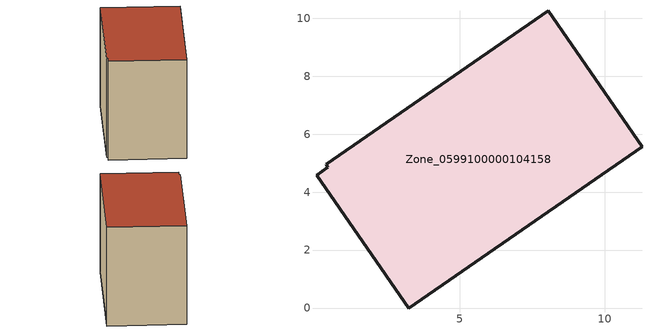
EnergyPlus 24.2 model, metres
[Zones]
Zone_0599100000104158
 floor ground (C_G): 11.29,5.57 3.25,0 0.06,4.59 0.45,4.86 0.4,4.95 8.05,10.25 z0
 wall outside (C_F): 11.29,5.57 8.05,10.25 0.4,4.95 0.45,4.86 0.06,4.59 3.25,0 11.29,5.57 z0:7.65
 roof outside (C_R): 3.25,0 11.29,5.57 8.05,10.25 0.4,4.95 0.45,4.86 0.06,4.59 z7.65
[BUILDING]
Pand.0599100000104158: North Axis=0; Terrain=City; Loads Convergence Tolerance Value=0.04; Temperature Convergence Tolerance Value=0.4; Solar Distribution=FullExterior; Maximum Number of Warmup Days=25; Minimum Number of Warmup Days=1
[Site:Location]
Rotterdam.The.Hague.AP_ZH_NLD Design_Conditions: Latitude=51.96; Longitude=4.45; Time Zone=1; Elevation=-4.5
[SITE:GROUNDTEMPERATURE:BUILDINGSURFACE]
18, 18, 18, 18, 18, 18, 18, 18, 18, 18, 18, 18
[MATERIAL] Thermal Absorptance=0.9; Solar Absorptance=0.7; Visible Absorptance=0.7
Name | Roughness | Thickness | Conductivity | Density | Specific Heat
G.TC.1975-1991 | MediumSmooth | 0.15 | 0.288461 | 540 | 1210
F.TC.1975-1991 | Rough | 0.3 | 0.230769 | 1920 | 840
R.TC.1975-1991 | MediumRough | 0.2 | 0.153846 | 1500 | 1000
[CONSTRUCTION]
C_G: G.TC.1975-1991
C_F: F.TC.1975-1991
C_R: R.TC.1975-1991
[ZONE]
Zone_0599100000104158: Type=1; Multiplier=1; Ceiling Height=Autocalculate; Volume=Autocalculate; Floor Area=autocalculate; Part of Total Floor Area=Yes
[ZONEINFILTRATION:DESIGNFLOWRATE]
Infil_Zone_0599100000104158: Zone or ZoneList or Space or SpaceList=Zone_0599100000104158; Schedule=AlwaysOn; Design Flow Rate Calculation Method=Flow/Area; Flow Rate per Floor Area=0.003; Constant Term Coefficient=1; Temperature Term Coefficient=0; Velocity Term Coefficient=0; Velocity Squared Term Coefficient=0
[HVACTEMPLATE:ZONE:IDEALLOADSAIRSYSTEM]
Zone_0599100000104158: Maximum Heating Supply Air Temperature=50; Minimum Cooling Supply Air Temperature=13; Maximum Heating Supply Air Humidity Ratio=0.0156; Minimum Cooling Supply Air Humidity Ratio=0.0077; Heating Limit=NoLimit; Cooling Limit=NoLimit; Dehumidification Control Type=ConstantSensibleHeatRatio; Cooling Sensible Heat Ratio=0.7; Dehumidification Setpoint=60; Humidification Control Type=None; Humidification Setpoint=30; Outdoor Air Method=None; Outdoor Air Flow Rate per Person=0.00944; Outdoor Air Flow Rate per Zone Floor Area=0; Outdoor Air Flow Rate per Zone=0; Demand Controlled Ventilation Type=None; Outdoor Air Economizer Type=NoEconomizer; Heat Recovery Type=None; Sensible Heat Recovery Effectiveness=0.7; Latent Heat Recovery Effectiveness=0.65
[ZONECONTROL:THERMOSTAT]
ThermostatControl_Zone_0599100000104158: Zone or ZoneList=Zone_0599100000104158; Control Type Schedule=DualSetpointControlType; Control 1=Thermostat_Zone_0599100000104158; Temperature Difference Between Cutout And Setpoint=0
[THERMOSTATSETPOINT:DUALSETPOINT]
Thermostat_Zone_0599100000104158: Heating Setpoint Temperature Schedule=HeatingSetpoint_Zone_0599100000104158; Cooling Setpoint Temperature Schedule=CoolingSetpoint_Zone_0599100000104158
[SCHEDULE:COMPACT]
HeatingSetpoint_Zone_0599100000104158: Through: 12/31, For: AllDays, Until: 24:00, 21
CoolingSetpoint_Zone_0599100000104158: Through: 12/31, For: AllDays, Until: 24:00, 24
DualSetpointControlType: Through: 12/31, For: AllDays, Until: 24:00, 4
AlwaysOn: Through: 12/31, For: AllDays, Until: 24:00, 1
